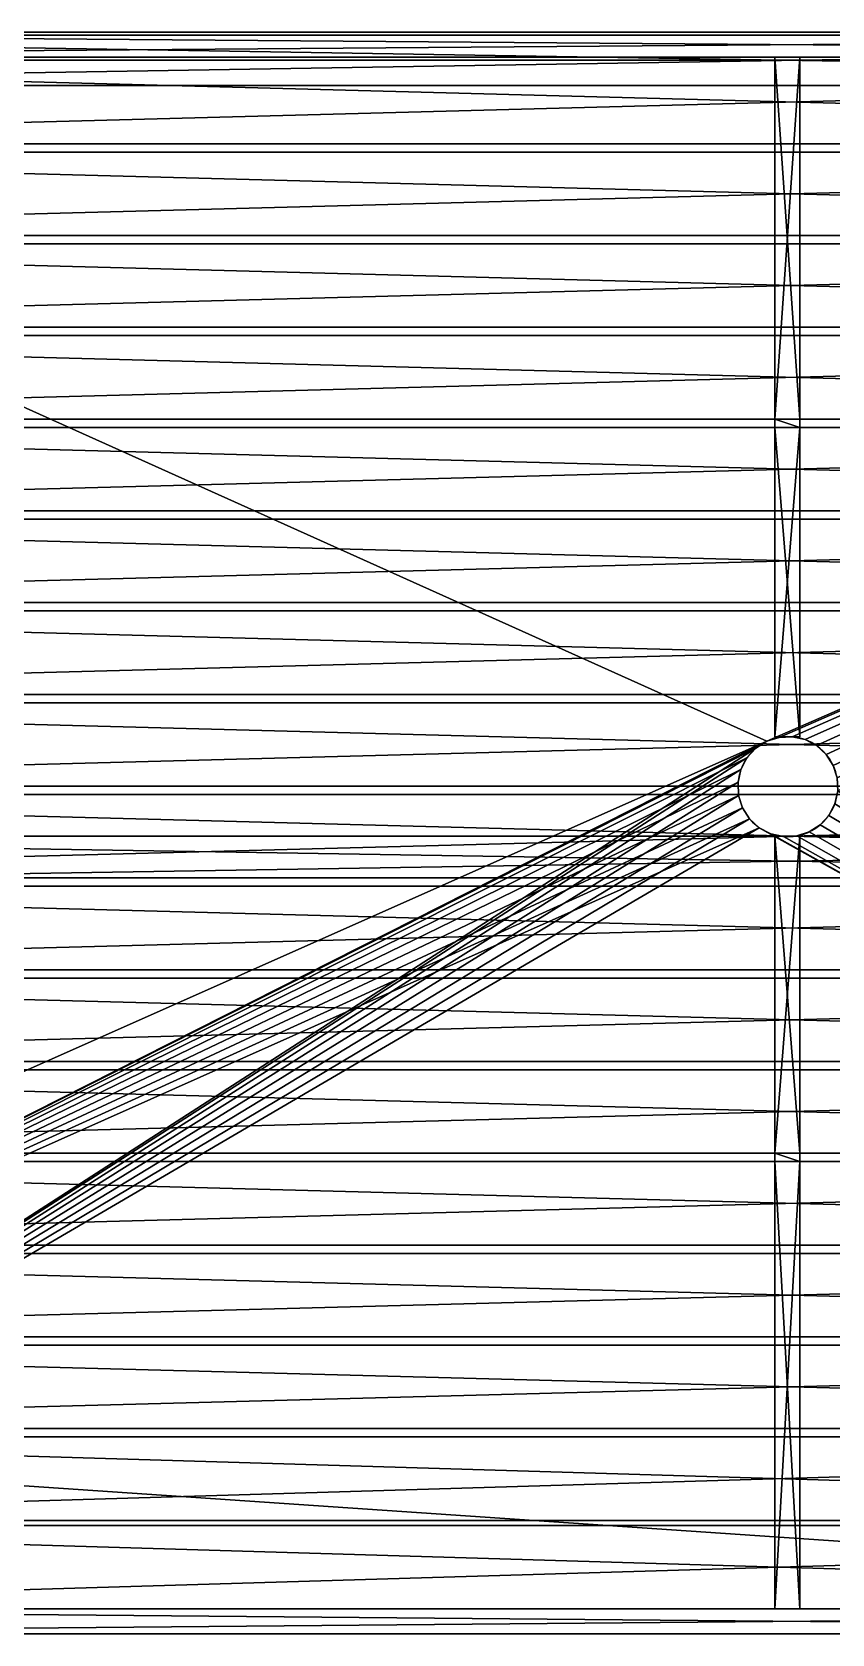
# Model space of a CAD drawing. Extents: x 0 to 301, y 0 to 108.
# Drawn here: x 229.93 to 253.9, y 58.09 to 106.09 of the extents above; entities that cross this region are included whole.
import ezdxf

# ---------------------------------------------------------------- set-up
doc = ezdxf.new("R2010")
doc.units = 0
doc.header["$MEASUREMENT"] = 0
doc.layers.get('0').update_dxf_attribs({"color": 13, "linetype": 'CONTINUOUS'})
doc.layers.add('TOP_LAYER', color=144, linetype='CONTINUOUS')

# ---------------------------------------------------------------- blocks, each defined once
blk = doc.blocks.new('REDWOOD_2X4_FLOOR_JOIST')
at = {"color": 0}
for p, q in [((92.5, 1.5, 3.5), (0, 1.5, 3.5)), ((0, 1.5), (92.5, 1.5)), ((0, 1.5), (92.5, 1.5)), ((92.5, 1.5, 3.5), (0, 1.5, 3.5)), ((0, 0), (92.5, 0)), ((0, 0), (92.5, 0)), ((92.5, 0, 3.5), (0, 0, 3.5)), ((92.5, 0, 3.5), (0, 0, 3.5))]:
    blk.add_line(p, q, dxfattribs=at)
mesh = blk.add_polyface(dxfattribs=at)
corners = [(0, 1.5, 3.5), (92.5, 1.5), (0, 1.5), (92.5, 1.5, 3.5)]
mesh.append_faces([[corners[k] for k in face] for face in [(0, 1, 2), (1, 0, 3)]], dxfattribs={"vtx0": -1, "color": 0})
mesh = blk.add_polyface(dxfattribs=at)
corners = [(92.5, 1.5), (0, 0), (0, 1.5), (92.5, 0)]
mesh.append_faces([[corners[k] for k in face] for face in [(0, 1, 2), (1, 0, 3)]], dxfattribs={"vtx0": -1, "color": 0})
mesh = blk.add_polyface(dxfattribs=at)
corners = [(92.5, 0, 3.5), (0, 1.5, 3.5), (0, 0, 3.5), (92.5, 1.5, 3.5)]
mesh.append_faces([[corners[k] for k in face] for face in [(0, 1, 2), (1, 0, 3)]], dxfattribs={"vtx0": -1, "color": 0})
mesh = blk.add_polyface(dxfattribs=at)
corners = [(92.5, 0, 3.5), (0, 0), (92.5, 0), (0, 0, 3.5)]
mesh.append_faces([[corners[k] for k in face] for face in [(0, 1, 2), (1, 0, 3)]], dxfattribs={"vtx0": -1, "color": 0})
blk = doc.blocks.new('MARINE_GRADE_BALTIC_BIRCH_')
at = {"color": 0}
for p, q in [((0, 48.097), (96, 48.097)), ((0, 48.097, 0.75), (96, 48.097, 0.75)), ((0, 48.097, 0.75), (96, 48.097, 0.75)), ((0, 48.097), (96, 48.097)), ((47.63, 26.963, 0.75), (47.63, 26.963)), ((47.63, 26.963, 0.75), (47.63, 26.963)), ((48.021, 26.98, 0.75), (48.021, 26.98)), ((48.021, 26.98, 0.75), (48.021, 26.98)), ((48.403, 26.896, 0.75), (48.403, 26.896)), ((48.403, 26.896, 0.75), (48.403, 26.896)), ((46.926, 26.634, 0.75), (46.926, 26.634)), ((46.926, 26.634, 0.75), (46.926, 26.634)), ((47.257, 26.845, 0.75), (47.257, 26.845)), ((47.257, 26.845, 0.75), (47.257, 26.845)), ((48.751, 26.715, 0.75), (48.751, 26.715)), ((48.751, 26.715, 0.75), (48.751, 26.715)), ((49.04, 26.451, 0.75), (49.04, 26.451)), ((49.04, 26.451, 0.75), (49.04, 26.451)), ((46.481, 25.998, 0.75), (46.481, 25.998)), ((46.481, 25.998, 0.75), (46.481, 25.998)), ((46.662, 26.345, 0.75), (46.662, 26.345)), ((46.662, 26.345, 0.75), (46.662, 26.345)), ((46.397, 25.616, 0.75), (46.397, 25.616)), ((46.397, 25.616, 0.75), (46.397, 25.616)), ((46.414, 25.224, 0.75), (46.414, 25.224)), ((46.414, 25.224, 0.75), (46.414, 25.224)), ((46.532, 24.851, 0.75), (46.532, 24.851)), ((46.532, 24.851, 0.75), (46.532, 24.851)), ((46.743, 24.521, 0.75), (46.743, 24.521)), ((46.743, 24.521, 0.75), (46.743, 24.521)), ((49.121, 24.626, 0.75), (49.121, 24.626)), ((49.121, 24.626, 0.75), (49.121, 24.626)), ((47.032, 24.256, 0.75), (47.032, 24.256)), ((47.032, 24.256, 0.75), (47.032, 24.256)), ((47.379, 24.076, 0.75), (47.379, 24.076)), ((47.379, 24.076, 0.75), (47.379, 24.076)), ((48.153, 24.009, 0.75), (48.153, 24.009)), ((48.153, 24.009, 0.75), (48.153, 24.009)), ((48.526, 24.127, 0.75), (48.526, 24.127)), ((48.526, 24.127, 0.75), (48.526, 24.127)), ((48.856, 24.337, 0.75), (48.856, 24.337)), ((48.856, 24.337, 0.75), (48.856, 24.337)), ((47.762, 23.991, 0.75), (47.762, 23.991)), ((47.762, 23.991, 0.75), (47.762, 23.991)), ((90.25, 0.097, 0.75), (5.75, 0.097, 0.75)), ((90.25, 0.097, 0.75), (5.75, 0.097, 0.75)), ((90.25, 0.097), (5.75, 0.097)), ((90.25, 0.097), (5.75, 0.097))]:
    blk.add_line(p, q, dxfattribs=at)
at = {"color": 0, "extrusion": (0, 0, -1)}
for centre in [(-47.891, 25.486, -0.75), (-47.891, 25.486, -0.75), (-47.891, 25.486), (-47.891, 25.486, -0.75), (-47.891, 25.486), (-47.891, 25.486, -0.75), (-47.891, 25.486), (-47.891, 25.486, -0.75), (-47.891, 25.486), (-47.891, 25.486, -0.75), (-47.891, 25.486), (-47.891, 25.486, -0.75), (-47.891, 25.486), (-47.891, 25.486, -0.75), (-47.891, 25.486), (-47.891, 25.486, -0.75), (-47.891, 25.486), (-47.891, 25.486, -0.75), (-47.891, 25.486), (-47.891, 25.486, -0.75), (-47.891, 25.486), (-47.891, 25.486, -0.75), (-47.891, 25.486), (-47.891, 25.486, -0.75), (-47.891, 25.486), (-47.891, 25.486, -0.75), (-47.891, 25.486), (-47.891, 25.486, -0.75), (-47.891, 25.486), (-47.891, 25.486, -0.75), (-47.891, 25.486), (-47.891, 25.486, -0.75), (-47.891, 25.486), (-47.891, 25.486, -0.75), (-47.891, 25.486), (-47.891, 25.486, -0.75), (-47.891, 25.486), (-47.891, 25.486, -0.75), (-47.891, 25.486), (-47.891, 25.486, -0.75), (-47.891, 25.486), (-47.891, 25.486, -0.75), (-47.891, 25.486), (-47.891, 25.486, -0.75), (-47.891, 25.486), (-47.891, 25.486, -0.75), (-47.891, 25.486), (-47.891, 25.486, -0.75), (-47.891, 25.486), (-47.891, 25.486)]:
    blk.add_circle(centre, 1.5, dxfattribs=at)
at = {"color": 0}
mesh = blk.add_polyface(dxfattribs=at)
corners = [(0, 48.097, 0.75), (96, 48.097), (0, 48.097), (96, 48.097, 0.75)]
mesh.append_faces([[corners[k] for k in face] for face in [(0, 1, 2), (1, 0, 3)]], dxfattribs={"vtx0": -1, "color": 0})
mesh = blk.add_polyface(dxfattribs=at)
corners = [(90.25, 0.097, 0.75), (5.75, 5.847, 0.75), (5.75, 0.097, 0.75), (47.032, 24.256, 0.75), (46.743, 24.521, 0.75), (46.532, 24.851, 0.75), (46.414, 25.224, 0.75), (46.397, 25.616, 0.75), (47.379, 24.076, 0.75), (47.762, 23.991, 0.75), (48.153, 24.009, 0.75), (48.526, 24.127, 0.75), (48.856, 24.337, 0.75), (49.121, 24.626, 0.75), (49.301, 24.974, 0.75), (49.386, 25.356, 0.75), (0, 48.097, 0.75), (0, 5.847, 0.75), (47.257, 26.845, 0.75), (96, 48.097, 0.75), (46.926, 26.634, 0.75), (46.662, 26.345, 0.75), (46.481, 25.998, 0.75), (47.63, 26.963, 0.75), (48.021, 26.98, 0.75), (48.403, 26.896, 0.75), (48.751, 26.715, 0.75), (49.04, 26.451, 0.75), (49.25, 26.12, 0.75), (49.368, 25.747, 0.75), (90.25, 5.847, 0.75), (96, 5.847, 0.75)]
mesh.append_faces([[corners[k] for k in face] for face in [(0, 1, 2), (1, 16, 17), (19, 30, 31)]], dxfattribs={"vtx0": -1, "color": 0})
mesh.append_faces([[corners[k] for k in face] for face in [(3, 0, 8), (8, 0, 9), (9, 0, 10), (10, 0, 11), (11, 0, 12), (12, 0, 13), (13, 0, 14), (14, 0, 15), (16, 18, 19), (18, 1, 20), (20, 1, 21), (21, 1, 22), (22, 1, 7), (30, 15, 0)]], dxfattribs={"vtx0": -1, "vtx1": -1, "color": 0})
mesh.append_faces([[corners[k] for k in face] for face in [(1, 0, 3), (16, 1, 18), (19, 15, 30)]], dxfattribs={"vtx0": -1, "vtx1": -1, "vtx2": -1, "color": 0})
mesh.append_faces([[corners[k] for k in face] for face in [(1, 3, 4), (1, 4, 5), (1, 5, 6), (1, 6, 7), (19, 18, 23), (19, 23, 24), (19, 24, 25), (19, 25, 26), (19, 26, 27), (19, 27, 28), (19, 28, 29), (19, 29, 15)]], dxfattribs={"vtx0": -1, "vtx2": -1, "color": 0})
mesh = blk.add_polyface(dxfattribs=at)
corners = [(0, 48.097), (47.257, 26.845), (0, 5.847), (96, 48.097), (5.75, 5.847), (46.926, 26.634), (5.75, 0.097), (46.662, 26.345), (46.481, 25.998), (46.397, 25.616), (47.63, 26.963), (48.021, 26.98), (48.403, 26.896), (48.751, 26.715), (49.04, 26.451), (49.25, 26.12), (49.368, 25.747), (49.386, 25.356), (90.25, 5.847), (96, 5.847), (47.032, 24.256), (90.25, 0.097), (46.743, 24.521), (46.532, 24.851), (46.414, 25.224), (47.379, 24.076), (47.762, 23.991), (48.153, 24.009), (48.526, 24.127), (48.856, 24.337), (49.121, 24.626), (49.301, 24.974)]
mesh.append_faces([[corners[k] for k in face] for face in [(18, 3, 19)]], dxfattribs={"vtx0": -1, "color": 0})
mesh.append_faces([[corners[k] for k in face] for face in [(0, 1, 2), (2, 1, 4), (4, 5, 6), (1, 3, 10), (10, 3, 11), (11, 3, 12), (12, 3, 13), (13, 3, 14), (14, 3, 15), (15, 3, 16), (16, 3, 17), (6, 20, 21), (20, 6, 22), (22, 6, 23), (23, 6, 24), (24, 6, 9), (21, 17, 18)]], dxfattribs={"vtx0": -1, "vtx1": -1, "color": 0})
mesh.append_faces([[corners[k] for k in face] for face in [(17, 3, 18)]], dxfattribs={"vtx0": -1, "vtx1": -1, "vtx2": -1, "color": 0})
mesh.append_faces([[corners[k] for k in face] for face in [(1, 0, 3), (4, 1, 5), (6, 5, 7), (6, 7, 8), (6, 8, 9), (21, 20, 25), (21, 25, 26), (21, 26, 27), (21, 27, 28), (21, 28, 29), (21, 29, 30), (21, 30, 31), (21, 31, 17)]], dxfattribs={"vtx0": -1, "vtx2": -1, "color": 0})
mesh = blk.add_polyface(dxfattribs=at)
corners = [(47.63, 26.963, 0.75), (47.257, 26.845), (47.63, 26.963), (47.257, 26.845, 0.75)]
mesh.append_faces([[corners[k] for k in face] for face in [(0, 1, 2), (1, 0, 3)]], dxfattribs={"vtx0": -1, "color": 0})
mesh = blk.add_polyface(dxfattribs=at)
corners = [(48.021, 26.98, 0.75), (47.63, 26.963), (48.021, 26.98), (47.63, 26.963, 0.75)]
mesh.append_faces([[corners[k] for k in face] for face in [(0, 1, 2), (1, 0, 3)]], dxfattribs={"vtx0": -1, "color": 0})
mesh = blk.add_polyface(dxfattribs=at)
corners = [(48.403, 26.896, 0.75), (48.021, 26.98), (48.403, 26.896), (48.021, 26.98, 0.75)]
mesh.append_faces([[corners[k] for k in face] for face in [(0, 1, 2), (1, 0, 3)]], dxfattribs={"vtx0": -1, "color": 0})
mesh = blk.add_polyface(dxfattribs=at)
corners = [(48.751, 26.715, 0.75), (48.403, 26.896), (48.751, 26.715), (48.403, 26.896, 0.75)]
mesh.append_faces([[corners[k] for k in face] for face in [(0, 1, 2), (1, 0, 3)]], dxfattribs={"vtx0": -1, "color": 0})
mesh = blk.add_polyface(dxfattribs=at)
corners = [(46.926, 26.634), (46.662, 26.345, 0.75), (46.662, 26.345), (46.926, 26.634, 0.75)]
mesh.append_faces([[corners[k] for k in face] for face in [(0, 1, 2), (1, 0, 3)]], dxfattribs={"vtx0": -1, "color": 0})
mesh = blk.add_polyface(dxfattribs=at)
corners = [(47.257, 26.845, 0.75), (46.926, 26.634), (47.257, 26.845), (46.926, 26.634, 0.75)]
mesh.append_faces([[corners[k] for k in face] for face in [(0, 1, 2), (1, 0, 3)]], dxfattribs={"vtx0": -1, "color": 0})
mesh = blk.add_polyface(dxfattribs=at)
corners = [(49.04, 26.451, 0.75), (48.751, 26.715), (49.04, 26.451), (48.751, 26.715, 0.75)]
mesh.append_faces([[corners[k] for k in face] for face in [(0, 1, 2), (1, 0, 3)]], dxfattribs={"vtx0": -1, "color": 0})
mesh = blk.add_polyface(dxfattribs=at)
corners = [(49.04, 26.451, 0.75), (49.25, 26.12), (49.25, 26.12, 0.75), (49.04, 26.451)]
mesh.append_faces([[corners[k] for k in face] for face in [(0, 1, 2), (1, 0, 3)]], dxfattribs={"vtx0": -1, "color": 0})
mesh = blk.add_polyface(dxfattribs=at)
corners = [(46.481, 25.998), (46.397, 25.616, 0.75), (46.397, 25.616), (46.481, 25.998, 0.75)]
mesh.append_faces([[corners[k] for k in face] for face in [(0, 1, 2), (1, 0, 3)]], dxfattribs={"vtx0": -1, "color": 0})
mesh = blk.add_polyface(dxfattribs=at)
corners = [(46.662, 26.345), (46.481, 25.998, 0.75), (46.481, 25.998), (46.662, 26.345, 0.75)]
mesh.append_faces([[corners[k] for k in face] for face in [(0, 1, 2), (1, 0, 3)]], dxfattribs={"vtx0": -1, "color": 0})
mesh = blk.add_polyface(dxfattribs=at)
corners = [(46.397, 25.616), (46.414, 25.224, 0.75), (46.414, 25.224), (46.397, 25.616, 0.75)]
mesh.append_faces([[corners[k] for k in face] for face in [(0, 1, 2), (1, 0, 3)]], dxfattribs={"vtx0": -1, "color": 0})
mesh = blk.add_polyface(dxfattribs=at)
corners = [(46.414, 25.224), (46.532, 24.851, 0.75), (46.532, 24.851), (46.414, 25.224, 0.75)]
mesh.append_faces([[corners[k] for k in face] for face in [(0, 1, 2), (1, 0, 3)]], dxfattribs={"vtx0": -1, "color": 0})
mesh = blk.add_polyface(dxfattribs=at)
corners = [(49.301, 24.974, 0.75), (49.121, 24.626), (49.121, 24.626, 0.75), (49.301, 24.974)]
mesh.append_faces([[corners[k] for k in face] for face in [(0, 1, 2), (1, 0, 3)]], dxfattribs={"vtx0": -1, "color": 0})
mesh = blk.add_polyface(dxfattribs=at)
corners = [(46.532, 24.851), (46.743, 24.521, 0.75), (46.743, 24.521), (46.532, 24.851, 0.75)]
mesh.append_faces([[corners[k] for k in face] for face in [(0, 1, 2), (1, 0, 3)]], dxfattribs={"vtx0": -1, "color": 0})
mesh = blk.add_polyface(dxfattribs=at)
corners = [(46.743, 24.521, 0.75), (47.032, 24.256), (46.743, 24.521), (47.032, 24.256, 0.75)]
mesh.append_faces([[corners[k] for k in face] for face in [(0, 1, 2), (1, 0, 3)]], dxfattribs={"vtx0": -1, "color": 0})
mesh = blk.add_polyface(dxfattribs=at)
corners = [(49.121, 24.626, 0.75), (48.856, 24.337), (48.856, 24.337, 0.75), (49.121, 24.626)]
mesh.append_faces([[corners[k] for k in face] for face in [(0, 1, 2), (1, 0, 3)]], dxfattribs={"vtx0": -1, "color": 0})
mesh = blk.add_polyface(dxfattribs=at)
corners = [(47.032, 24.256, 0.75), (47.379, 24.076), (47.032, 24.256), (47.379, 24.076, 0.75)]
mesh.append_faces([[corners[k] for k in face] for face in [(0, 1, 2), (1, 0, 3)]], dxfattribs={"vtx0": -1, "color": 0})
mesh = blk.add_polyface(dxfattribs=at)
corners = [(47.379, 24.076, 0.75), (47.762, 23.991), (47.379, 24.076), (47.762, 23.991, 0.75)]
mesh.append_faces([[corners[k] for k in face] for face in [(0, 1, 2), (1, 0, 3)]], dxfattribs={"vtx0": -1, "color": 0})
mesh = blk.add_polyface(dxfattribs=at)
corners = [(47.762, 23.991, 0.75), (48.153, 24.009), (47.762, 23.991), (48.153, 24.009, 0.75)]
mesh.append_faces([[corners[k] for k in face] for face in [(0, 1, 2), (1, 0, 3)]], dxfattribs={"vtx0": -1, "color": 0})
mesh = blk.add_polyface(dxfattribs=at)
corners = [(48.153, 24.009, 0.75), (48.526, 24.127), (48.153, 24.009), (48.526, 24.127, 0.75)]
mesh.append_faces([[corners[k] for k in face] for face in [(0, 1, 2), (1, 0, 3)]], dxfattribs={"vtx0": -1, "color": 0})
mesh = blk.add_polyface(dxfattribs=at)
corners = [(48.526, 24.127, 0.75), (48.856, 24.337), (48.526, 24.127), (48.856, 24.337, 0.75)]
mesh.append_faces([[corners[k] for k in face] for face in [(0, 1, 2), (1, 0, 3)]], dxfattribs={"vtx0": -1, "color": 0})
mesh = blk.add_polyface(dxfattribs=at)
corners = [(90.25, 0.097, 0.75), (5.75, 0.097), (90.25, 0.097), (5.75, 0.097, 0.75)]
mesh.append_faces([[corners[k] for k in face] for face in [(0, 1, 2), (1, 0, 3)]], dxfattribs={"vtx0": -1, "color": 0})
blk = doc.blocks.new('CEDAR_8X3X1')
at = {"color": 0}
for p, q in [((0.75, 2.5), (95.25, 2.5)), ((0.75, 2.5, 0.75), (95.25, 2.5, 0.75)), ((0.75, 2.5), (95.25, 2.5)), ((0.75, 2.5, 0.75), (95.25, 2.5, 0.75)), ((95.25, 0), (0.75, 0)), ((95.25, 0), (0.75, 0)), ((95.25, 0, 0.75), (0.75, 0, 0.75)), ((95.25, 0, 0.75), (0.75, 0, 0.75))]:
    blk.add_line(p, q, dxfattribs=at)
mesh = blk.add_polyface(dxfattribs=at)
corners = [(0.75, 2.5, 0.75), (95.25, 2.5), (0.75, 2.5), (95.25, 2.5, 0.75)]
mesh.append_faces([[corners[k] for k in face] for face in [(0, 1, 2), (1, 0, 3)]], dxfattribs={"vtx0": -1, "color": 0})
mesh = blk.add_polyface(dxfattribs=at)
corners = [(95.25, 2.5), (0.75, 0), (0.75, 2.5), (95.25, 0)]
mesh.append_faces([[corners[k] for k in face] for face in [(0, 1, 2), (1, 0, 3)]], dxfattribs={"vtx0": -1, "color": 0})
mesh = blk.add_polyface(dxfattribs=at)
corners = [(95.25, 0, 0.75), (0.75, 2.5, 0.75), (0.75, 0, 0.75), (95.25, 2.5, 0.75)]
mesh.append_faces([[corners[k] for k in face] for face in [(0, 1, 2), (1, 0, 3)]], dxfattribs={"vtx0": -1, "color": 0})
mesh = blk.add_polyface(dxfattribs=at)
corners = [(95.25, 0, 0.75), (0.75, 0), (95.25, 0), (0.75, 0, 0.75)]
mesh.append_faces([[corners[k] for k in face] for face in [(0, 1, 2), (1, 0, 3)]], dxfattribs={"vtx0": -1, "color": 0})
blk = doc.blocks.new('CEDAR_8X3X1_1')
at = {"color": 0}
for p, q in [((5.75, 2.5), (89.5, 2.5)), ((5.75, 2.5, 0.75), (89.5, 2.5, 0.75)), ((5.75, 2.5), (89.5, 2.5)), ((5.75, 2.5, 0.75), (89.5, 2.5, 0.75)), ((89.5, 0), (5.75, 0)), ((89.5, 0), (5.75, 0)), ((89.5, 0, 0.75), (5.75, 0, 0.75)), ((89.5, 0, 0.75), (5.75, 0, 0.75))]:
    blk.add_line(p, q, dxfattribs=at)
mesh = blk.add_polyface(dxfattribs=at)
corners = [(5.75, 2.5, 0.75), (89.5, 2.5), (5.75, 2.5), (89.5, 2.5, 0.75)]
mesh.append_faces([[corners[k] for k in face] for face in [(0, 1, 2), (1, 0, 3)]], dxfattribs={"vtx0": -1, "color": 0})
mesh = blk.add_polyface(dxfattribs=at)
corners = [(89.5, 2.5), (5.75, 0), (5.75, 2.5), (89.5, 0)]
mesh.append_faces([[corners[k] for k in face] for face in [(0, 1, 2), (1, 0, 3)]], dxfattribs={"vtx0": -1, "color": 0})
mesh = blk.add_polyface(dxfattribs=at)
corners = [(89.5, 0, 0.75), (5.75, 2.5, 0.75), (5.75, 0, 0.75), (89.5, 2.5, 0.75)]
mesh.append_faces([[corners[k] for k in face] for face in [(0, 1, 2), (1, 0, 3)]], dxfattribs={"vtx0": -1, "color": 0})
mesh = blk.add_polyface(dxfattribs=at)
corners = [(89.5, 0, 0.75), (5.75, 0), (89.5, 0), (5.75, 0, 0.75)]
mesh.append_faces([[corners[k] for k in face] for face in [(0, 1, 2), (1, 0, 3)]], dxfattribs={"vtx0": -1, "color": 0})
blk = doc.blocks.new('MARINE_GRADE_BIRCH_PLY_8_X')
at = {"color": 0}
for p, q in [((5.75, 0.75, 3.25), (90.25, 0.75, 3.25)), ((90.25, 0.75), (5.75, 0.75)), ((5.75, 0.75, 3.25), (90.25, 0.75, 3.25)), ((90.25, 0.75), (5.75, 0.75)), ((5.75, 0, 3.25), (90.25, 0, 3.25)), ((90.25, 0), (5.75, 0)), ((5.75, 0, 3.25), (90.25, 0, 3.25)), ((90.25, 0), (5.75, 0))]:
    blk.add_line(p, q, dxfattribs=at)
mesh = blk.add_polyface(dxfattribs=at)
corners = [(90.25, 0, 3.25), (5.75, 0.75, 3.25), (5.75, 0, 3.25), (90.25, 0.75, 3.25)]
mesh.append_faces([[corners[k] for k in face] for face in [(0, 1, 2), (1, 0, 3)]], dxfattribs={"vtx0": -1, "color": 0})
mesh = blk.add_polyface(dxfattribs=at)
corners = [(5.75, 0.75, 3.25), (90.25, 0.75), (5.75, 0.75), (90.25, 0.75, 3.25)]
mesh.append_faces([[corners[k] for k in face] for face in [(0, 1, 2), (1, 0, 3)]], dxfattribs={"vtx0": -1, "color": 0})
mesh = blk.add_polyface(dxfattribs=at)
corners = [(90.25, 0.75), (5.75, 0), (5.75, 0.75), (90.25, 0)]
mesh.append_faces([[corners[k] for k in face] for face in [(0, 1, 2), (1, 0, 3)]], dxfattribs={"vtx0": -1, "color": 0})
mesh = blk.add_polyface(dxfattribs=at)
corners = [(90.25, 0, 3.25), (5.75, 0), (90.25, 0), (5.75, 0, 3.25)]
mesh.append_faces([[corners[k] for k in face] for face in [(0, 1, 2), (1, 0, 3)]], dxfattribs={"vtx0": -1, "color": 0})
blk = doc.blocks.new('MARINE_GRADE_BIRCH_PLY_8_0')
at = {"color": 0}
for p, q in [((0, 0.75, 3.25), (96, 0.75, 3.25)), ((96, 0.75), (0, 0.75)), ((0, 0.75, 3.25), (96, 0.75, 3.25)), ((96, 0.75), (0, 0.75)), ((0, 0, 3.25), (96, 0, 3.25)), ((96, 0), (0, 0)), ((0, 0, 3.25), (96, 0, 3.25)), ((96, 0), (0, 0))]:
    blk.add_line(p, q, dxfattribs=at)
mesh = blk.add_polyface(dxfattribs=at)
corners = [(96, 0, 3.25), (0, 0.75, 3.25), (0, 0, 3.25), (96, 0.75, 3.25)]
mesh.append_faces([[corners[k] for k in face] for face in [(0, 1, 2), (1, 0, 3)]], dxfattribs={"vtx0": -1, "color": 0})
mesh = blk.add_polyface(dxfattribs=at)
corners = [(0, 0.75, 3.25), (96, 0.75), (0, 0.75), (96, 0.75, 3.25)]
mesh.append_faces([[corners[k] for k in face] for face in [(0, 1, 2), (1, 0, 3)]], dxfattribs={"vtx0": -1, "color": 0})
mesh = blk.add_polyface(dxfattribs=at)
corners = [(96, 0.75), (0, 0), (0, 0.75), (96, 0)]
mesh.append_faces([[corners[k] for k in face] for face in [(0, 1, 2), (1, 0, 3)]], dxfattribs={"vtx0": -1, "color": 0})
mesh = blk.add_polyface(dxfattribs=at)
corners = [(96, 0, 3.25), (0, 0), (96, 0), (0, 0, 3.25)]
mesh.append_faces([[corners[k] for k in face] for face in [(0, 1, 2), (1, 0, 3)]], dxfattribs={"vtx0": -1, "color": 0})
blk = doc.blocks.new('CEDAR_1X1_JOIST_2')
at = {"color": 0}
for p, q in [((0, 37.25, 0.75), (0, 48.097, 0.75)), ((0, 48.097, 0.75), (0.75, 48.097, 0.75)), ((0, 37.25), (0, 48.097)), ((0, 37.25, 0.75), (0, 48.097, 0.75)), ((0, 48.097), (0, 48.097, 0.75)), ((0, 48.097), (0.75, 48.097)), ((0, 48.097), (0, 48.097, 0.75)), ((0, 48.097, 0.75), (0.75, 48.097, 0.75)), ((0, 37.25), (0, 48.097)), ((0, 48.097), (0.75, 48.097)), ((0.75, 48.097, 0.75), (0.75, 37.25, 0.75)), ((0.75, 48.097), (0.75, 48.097, 0.75)), ((0.75, 48.097), (0.75, 37.25)), ((0.75, 48.097), (0.75, 48.097, 0.75)), ((0.75, 48.097, 0.75), (0.75, 37.25, 0.75)), ((0.75, 48.097), (0.75, 37.25)), ((0, 37.25, 0.75), (0.75, 37.25, 0.75)), ((0, 37.25, 0.75), (0, 37.25)), ((0, 37), (0, 37.25)), ((0, 37.25), (0.75, 37.25)), ((0, 37.25, 0.75), (0.75, 37.25, 0.75)), ((0, 37.25, 0.75), (0, 37.25)), ((0, 37.25), (0.75, 37.25)), ((0, 37.25), (0.75, 37.25)), ((0, 27.73, 0.75), (0, 37, 0.75)), ((0.75, 37, 0.75), (0, 37, 0.75)), ((0.75, 37), (0, 37)), ((0.75, 37, 0.75), (0, 37, 0.75)), ((0.75, 37), (0, 37)), ((0, 37, 0.75), (0, 37)), ((0, 27.73), (0, 37)), ((0, 27.73, 0.75), (0, 37, 0.75)), ((0, 37, 0.75), (0, 37)), ((0, 27.73), (0, 37)), ((0.75, 37), (0, 37)), ((0.75, 37.25), (0.75, 37)), ((0.75, 37.25, 0.75), (0.75, 37.25)), ((0.75, 37.25, 0.75), (0.75, 37.25)), ((0.75, 37, 0.75), (0.75, 27.73, 0.75)), ((0.75, 37, 0.75), (0.75, 37)), ((0.75, 37), (0.75, 27.73)), ((0.75, 37, 0.75), (0.75, 37)), ((0.75, 37, 0.75), (0.75, 27.73, 0.75)), ((0.75, 37), (0.75, 27.73)), ((0, 27.73, 0.75), (0.75, 27.73, 0.75)), ((0, 27.73, 0.75), (0, 27.73)), ((0, 27.73, 0.75), (0.75, 27.73, 0.75)), ((0, 27.73, 0.75), (0, 27.73)), ((0, 27.73), (0.75, 27.73)), ((0, 27.73), (0.75, 27.73)), ((0.75, 27.73, 0.75), (0.75, 27.73)), ((0.75, 27.73, 0.75), (0.75, 27.73)), ((0, 15.25, 0.75), (0, 24.75, 0.75)), ((0, 24.75, 0.75), (0.75, 24.75, 0.75)), ((0, 24.75, 0.75), (0.75, 24.75, 0.75)), ((0, 24.75), (0.75, 24.75)), ((0, 24.75, 0.75), (0, 24.75)), ((0, 15.25), (0, 24.75)), ((0, 15.25, 0.75), (0, 24.75, 0.75)), ((0, 24.75, 0.75), (0, 24.75)), ((0, 15.25), (0, 24.75)), ((0, 24.75), (0.75, 24.75)), ((0.75, 24.75, 0.75), (0.75, 15.25, 0.75)), ((0.75, 24.75, 0.75), (0.75, 24.75)), ((0.75, 24.75), (0.75, 15.25)), ((0.75, 24.75, 0.75), (0.75, 24.75)), ((0.75, 24.75, 0.75), (0.75, 15.25, 0.75)), ((0.75, 24.75), (0.75, 15.25)), ((0, 15.25, 0.75), (0.75, 15.25, 0.75)), ((0, 15.25, 0.75), (0, 15.25)), ((0, 15), (0, 15.25)), ((0, 15.25), (0.75, 15.25)), ((0, 15.25, 0.75), (0.75, 15.25, 0.75)), ((0, 15.25, 0.75), (0, 15.25)), ((0, 15.25), (0.75, 15.25)), ((0, 15.25), (0.75, 15.25)), ((0, 1.597), (0, 15)), ((0, 15), (0.75, 15)), ((0, 15, 0.75), (0.75, 15, 0.75)), ((0, 1.597, 0.75), (0, 15, 0.75)), ((0, 15), (0.75, 15)), ((0, 15, 0.75), (0.75, 15, 0.75)), ((0, 15), (0.75, 15)), ((0, 15, 0.75), (0, 15)), ((0, 15, 0.75), (0, 15)), ((0, 1.597), (0, 15)), ((0, 1.597, 0.75), (0, 15, 0.75)), ((0.75, 15.25), (0.75, 15)), ((0.75, 15.25, 0.75), (0.75, 15.25)), ((0.75, 15.25, 0.75), (0.75, 15.25)), ((0.75, 15), (0.75, 1.597)), ((0.75, 15, 0.75), (0.75, 15)), ((0.75, 15, 0.75), (0.75, 1.597, 0.75)), ((0.75, 15), (0.75, 1.597)), ((0.75, 15, 0.75), (0.75, 1.597, 0.75)), ((0.75, 15, 0.75), (0.75, 15)), ((0.75, 1.597), (0, 1.597)), ((0.75, 1.597, 0.75), (0, 1.597, 0.75)), ((0, 1.597), (0, 1.597, 0.75)), ((0.75, 1.597), (0, 1.597)), ((0.75, 1.597, 0.75), (0, 1.597, 0.75)), ((0, 1.597), (0, 1.597, 0.75)), ((0.75, 1.597), (0.75, 1.597, 0.75)), ((0.75, 1.597), (0.75, 1.597, 0.75))]:
    blk.add_line(p, q, dxfattribs=at)
mesh = blk.add_polyface(dxfattribs=at)
corners = [(0.75, 37.25, 0.75), (0, 48.097, 0.75), (0, 37.25, 0.75), (0.75, 48.097, 0.75)]
mesh.append_faces([[corners[k] for k in face] for face in [(0, 1, 2), (1, 0, 3)]], dxfattribs={"vtx0": -1, "color": 0})
mesh = blk.add_polyface(dxfattribs=at)
corners = [(0, 48.097, 0.75), (0, 37.25), (0, 37.25, 0.75), (0, 48.097)]
mesh.append_faces([[corners[k] for k in face] for face in [(0, 1, 2), (1, 0, 3)]], dxfattribs={"vtx0": -1, "color": 0})
mesh = blk.add_polyface(dxfattribs=at)
corners = [(0, 48.097, 0.75), (0.75, 48.097), (0, 48.097), (0.75, 48.097, 0.75)]
mesh.append_faces([[corners[k] for k in face] for face in [(0, 1, 2), (1, 0, 3)]], dxfattribs={"vtx0": -1, "color": 0})
mesh = blk.add_polyface(dxfattribs=at)
corners = [(0.75, 48.097), (0, 37.25), (0, 48.097), (0.75, 37.25)]
mesh.append_faces([[corners[k] for k in face] for face in [(0, 1, 2), (1, 0, 3)]], dxfattribs={"vtx0": -1, "color": 0})
mesh = blk.add_polyface(dxfattribs=at)
corners = [(0.75, 48.097), (0.75, 37.25, 0.75), (0.75, 37.25), (0.75, 48.097, 0.75)]
mesh.append_faces([[corners[k] for k in face] for face in [(0, 1, 2), (1, 0, 3)]], dxfattribs={"vtx0": -1, "color": 0})
mesh = blk.add_polyface(dxfattribs=at)
corners = [(0.75, 37), (0, 37.25), (0, 37), (0.75, 37.25)]
mesh.append_faces([[corners[k] for k in face] for face in [(0, 1, 2), (1, 0, 3)]], dxfattribs={"vtx0": -1, "color": 0})
mesh = blk.add_polyface(dxfattribs=at)
corners = [(0.75, 37.25, 0.75), (0, 37.25), (0.75, 37.25), (0, 37.25, 0.75)]
mesh.append_faces([[corners[k] for k in face] for face in [(0, 1, 2), (1, 0, 3)]], dxfattribs={"vtx0": -1, "color": 0})
mesh = blk.add_polyface(dxfattribs=at)
corners = [(0.75, 27.73, 0.75), (0, 37, 0.75), (0, 27.73, 0.75), (0.75, 37, 0.75)]
mesh.append_faces([[corners[k] for k in face] for face in [(0, 1, 2), (1, 0, 3)]], dxfattribs={"vtx0": -1, "color": 0})
mesh = blk.add_polyface(dxfattribs=at)
corners = [(0, 37, 0.75), (0.75, 37), (0, 37), (0.75, 37, 0.75)]
mesh.append_faces([[corners[k] for k in face] for face in [(0, 1, 2), (1, 0, 3)]], dxfattribs={"vtx0": -1, "color": 0})
mesh = blk.add_polyface(dxfattribs=at)
corners = [(0, 37, 0.75), (0, 27.73), (0, 27.73, 0.75), (0, 37)]
mesh.append_faces([[corners[k] for k in face] for face in [(0, 1, 2), (1, 0, 3)]], dxfattribs={"vtx0": -1, "color": 0})
mesh = blk.add_polyface(dxfattribs=at)
corners = [(0.75, 37), (0, 27.73), (0, 37), (0.75, 27.73)]
mesh.append_faces([[corners[k] for k in face] for face in [(0, 1, 2), (1, 0, 3)]], dxfattribs={"vtx0": -1, "color": 0})
mesh = blk.add_polyface(dxfattribs=at)
corners = [(0.75, 37), (0.75, 27.73, 0.75), (0.75, 27.73), (0.75, 37, 0.75)]
mesh.append_faces([[corners[k] for k in face] for face in [(0, 1, 2), (1, 0, 3)]], dxfattribs={"vtx0": -1, "color": 0})
mesh = blk.add_polyface(dxfattribs=at)
corners = [(0.75, 27.73, 0.75), (0, 27.73), (0.75, 27.73), (0, 27.73, 0.75)]
mesh.append_faces([[corners[k] for k in face] for face in [(0, 1, 2), (1, 0, 3)]], dxfattribs={"vtx0": -1, "color": 0})
at = {"color": 25}
mesh = blk.add_polyface(dxfattribs=at)
corners = [(0.75, 15.25, 0.75), (0, 24.75, 0.75), (0, 15.25, 0.75), (0.75, 24.75, 0.75)]
mesh.append_faces([[corners[k] for k in face] for face in [(0, 1, 2), (1, 0, 3)]], dxfattribs={"vtx0": -1, "color": 25})
at = {"color": 0}
mesh = blk.add_polyface(dxfattribs=at)
corners = [(0, 24.75, 0.75), (0.75, 24.75), (0, 24.75), (0.75, 24.75, 0.75)]
mesh.append_faces([[corners[k] for k in face] for face in [(0, 1, 2), (1, 0, 3)]], dxfattribs={"vtx0": -1, "color": 0})
at = {"color": 25}
mesh = blk.add_polyface(dxfattribs=at)
corners = [(0, 24.75, 0.75), (0, 15.25), (0, 15.25, 0.75), (0, 24.75)]
mesh.append_faces([[corners[k] for k in face] for face in [(0, 1, 2), (1, 0, 3)]], dxfattribs={"vtx0": -1, "color": 25})
at = {"color": 0}
mesh = blk.add_polyface(dxfattribs=at)
corners = [(0.75, 24.75), (0, 15.25), (0, 24.75), (0.75, 15.25)]
mesh.append_faces([[corners[k] for k in face] for face in [(0, 1, 2), (1, 0, 3)]], dxfattribs={"vtx0": -1, "color": 0})
at = {"color": 25}
mesh = blk.add_polyface(dxfattribs=at)
corners = [(0.75, 24.75), (0.75, 15.25, 0.75), (0.75, 15.25), (0.75, 24.75, 0.75)]
mesh.append_faces([[corners[k] for k in face] for face in [(0, 1, 2), (1, 0, 3)]], dxfattribs={"vtx0": -1, "color": 25})
at = {"color": 0}
mesh = blk.add_polyface(dxfattribs=at)
corners = [(0.75, 15), (0, 15.25), (0, 15), (0.75, 15.25)]
mesh.append_faces([[corners[k] for k in face] for face in [(0, 1, 2), (1, 0, 3)]], dxfattribs={"vtx0": -1, "color": 0})
mesh = blk.add_polyface(dxfattribs=at)
corners = [(0.75, 15.25, 0.75), (0, 15.25), (0.75, 15.25), (0, 15.25, 0.75)]
mesh.append_faces([[corners[k] for k in face] for face in [(0, 1, 2), (1, 0, 3)]], dxfattribs={"vtx0": -1, "color": 0})
mesh = blk.add_polyface(dxfattribs=at)
corners = [(0.75, 15), (0, 1.597), (0, 15), (0.75, 1.597)]
mesh.append_faces([[corners[k] for k in face] for face in [(0, 1, 2), (1, 0, 3)]], dxfattribs={"vtx0": -1, "color": 0})
mesh = blk.add_polyface(dxfattribs=at)
corners = [(0.75, 1.597, 0.75), (0, 15, 0.75), (0, 1.597, 0.75), (0.75, 15, 0.75)]
mesh.append_faces([[corners[k] for k in face] for face in [(0, 1, 2), (1, 0, 3)]], dxfattribs={"vtx0": -1, "color": 0})
mesh = blk.add_polyface(dxfattribs=at)
corners = [(0, 15, 0.75), (0.75, 15), (0, 15), (0.75, 15, 0.75)]
mesh.append_faces([[corners[k] for k in face] for face in [(0, 1, 2), (1, 0, 3)]], dxfattribs={"vtx0": -1, "color": 0})
mesh = blk.add_polyface(dxfattribs=at)
corners = [(0, 15, 0.75), (0, 1.597), (0, 1.597, 0.75), (0, 15)]
mesh.append_faces([[corners[k] for k in face] for face in [(0, 1, 2), (1, 0, 3)]], dxfattribs={"vtx0": -1, "color": 0})
mesh = blk.add_polyface(dxfattribs=at)
corners = [(0.75, 15), (0.75, 1.597, 0.75), (0.75, 1.597), (0.75, 15, 0.75)]
mesh.append_faces([[corners[k] for k in face] for face in [(0, 1, 2), (1, 0, 3)]], dxfattribs={"vtx0": -1, "color": 0})
mesh = blk.add_polyface(dxfattribs=at)
corners = [(0.75, 1.597, 0.75), (0, 1.597), (0.75, 1.597), (0, 1.597, 0.75)]
mesh.append_faces([[corners[k] for k in face] for face in [(0, 1, 2), (1, 0, 3)]], dxfattribs={"vtx0": -1, "color": 0})
blk = doc.blocks.new('SHOWER_PAN')
at = {"color": 0}
for name, p in [('MARINE_GRADE_BIRCH_PLY_8_0', (0, 47.25, 4.25)), ('MARINE_GRADE_BALTIC_BIRCH_', (0, -0.097, 3.5)), ('REDWOOD_2X4_FLOOR_JOIST', (1.75, 46.403)), ('REDWOOD_2X4_FLOOR_JOIST', (1.75, 22.403)), ('MARINE_GRADE_BIRCH_PLY_8_X', (0, 0, 4.25))]:
    blk.add_blockref(name, p, dxfattribs=at)
at = {"color": 25}
blk.add_blockref('CEDAR_1X1_JOIST_2', (47.5, -0.847, 4.25), dxfattribs=at)
at = {"layer": 'TOP_LAYER', "color": 25}
for name, p in [('CEDAR_8X3X1', (0, 44.653, 5)), ('CEDAR_8X3X1', (0, 41.903, 5)), ('CEDAR_8X3X1', (0, 39.153, 5)), ('CEDAR_8X3X1', (0, 36.403, 5)), ('CEDAR_8X3X1', (0, 33.653, 5)), ('CEDAR_8X3X1', (0, 30.903, 5)), ('CEDAR_8X3X1', (0, 28.153, 5)), ('CEDAR_8X3X1', (0, 25.403, 5)), ('CEDAR_8X3X1', (0, 22.653, 5)), ('CEDAR_8X3X1', (0, 19.903, 5)), ('CEDAR_8X3X1', (0, 17.153, 5)), ('CEDAR_8X3X1', (0, 14.403, 5)), ('CEDAR_8X3X1', (0, 11.653, 5)), ('CEDAR_8X3X1', (0, 8.903, 5)), ('CEDAR_8X3X1', (0, 6.153, 5)), ('CEDAR_8X3X1_1', (0, 3.403, 5)), ('CEDAR_8X3X1_1', (0, 0.75, 5))]:
    blk.add_blockref(name, p, dxfattribs=at)

msp = doc.modelspace()

# ---------------------------------------------------------------- block references
at = {"color": 0}
msp.add_blockref('SHOWER_PAN', (204.691, 58.09, -3.938), dxfattribs=at)

doc.saveas('drawing.dxf')
